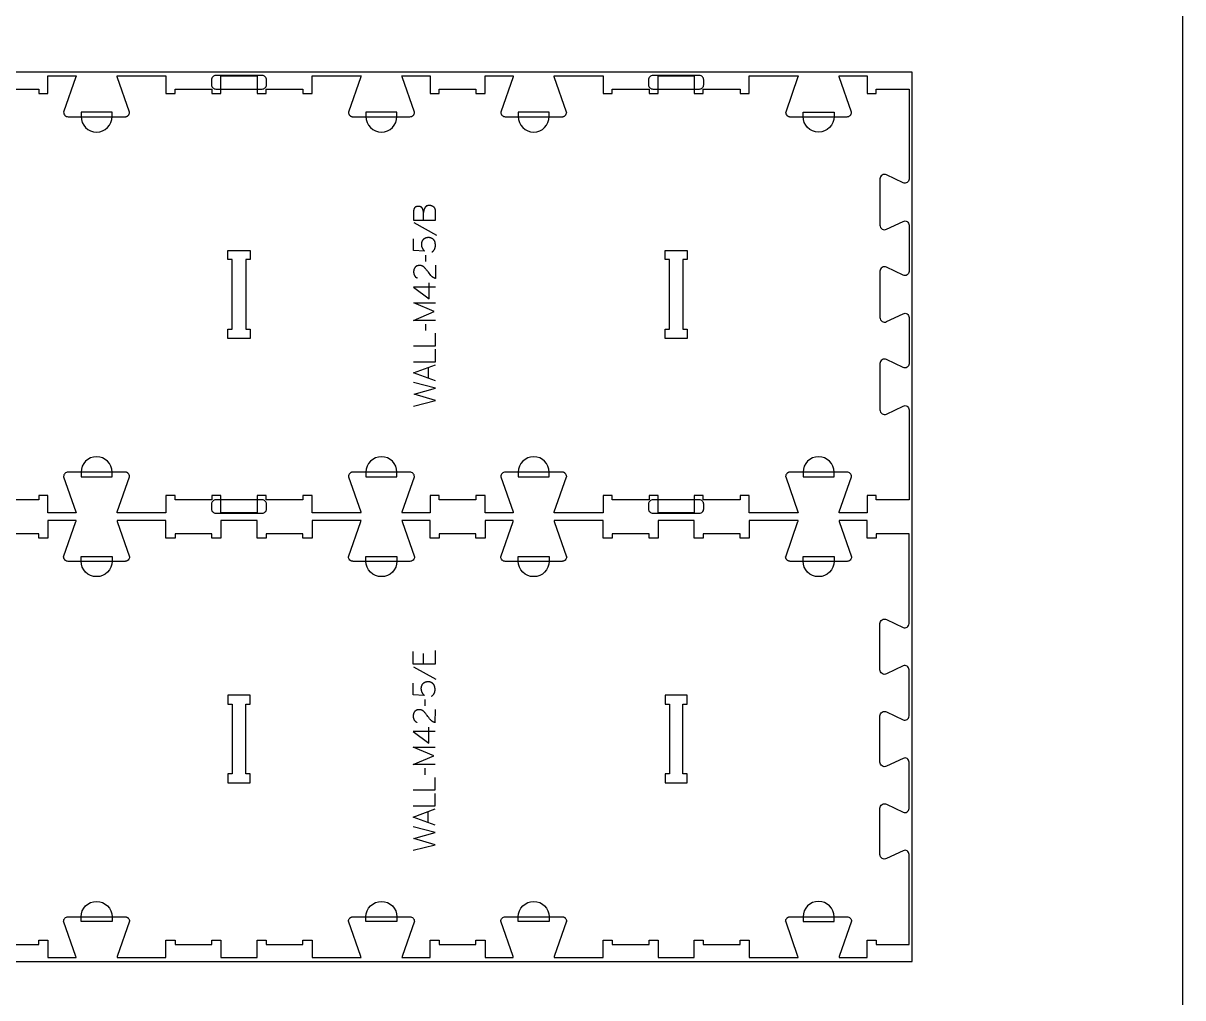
# Model space of a CAD drawing. Extents: x -7518 to -4335, y -27186 to -19593.
# Drawn here: x -5926 to -4335, y -22887 to -21550 of the extents above; entities that cross this region are included whole.
import ezdxf

# ---------------------------------------------------------------- set-up
doc = ezdxf.new("R2010")
doc.units = 0
for name, color, linetype in [('0_SHEET_SPRUCEPLY_2440X122', 1, 'CONTINUOUS'), ('1_ANYTOOL_1MMDEEP_LABELS_S', 2, 'CONTINUOUS'), ('3_ANYTOOL_CUTTHROUGH_INSID', 4, 'CONTINUOUS'), ('4_ANYTOOL_CUTTHROUGH_OUTSI', 5, 'CONTINUOUS'), ('5_ANYTOOL_HALF_MILL_9MM_IN', 3, 'CONTINUOUS'), ('DONOTCUT', 18, 'CONTINUOUS')]:
    doc.layers.add(name, color=color, linetype=linetype)

msp = doc.modelspace()

# ---------------------------------------------------------------- linework, layer by layer
at = {"layer": '0_SHEET_SPRUCEPLY_2440X122'}
msp.add_lwpolyline([(-7146.3, -21616.7), (-7146.3, -22836.7), (-4706.3, -22836.7), (-4706.3, -21616.7)], close=True, dxfattribs=at)
at = {"layer": '1_ANYTOOL_1MMDEEP_LABELS_S'}
for points in [[(-5390.4, -21819.7), (-5360.4, -21819.7), (-5360.4, -21810), (-5360.3, -21807.5), (-5360.3, -21807.3), (-5360.3, -21807.1), (-5360.3, -21806.8), (-5360.4, -21806.6), (-5360.4, -21806.4), (-5360.4, -21806.2), (-5360.4, -21806), (-5360.5, -21805.8), (-5360.5, -21805.6), (-5360.5, -21805.4), (-5360.6, -21805.2), (-5360.6, -21805), (-5360.7, -21804.8), (-5360.8, -21804.6), (-5360.8, -21804.4), (-5360.9, -21804.2), (-5361, -21804.1), (-5361.1, -21803.9), (-5361.2, -21803.7), (-5361.3, -21803.5), (-5361.4, -21803.4), (-5361.5, -21803.2), (-5361.6, -21803.1), (-5361.7, -21802.9), (-5361.9, -21802.7), (-5362, -21802.6), (-5362.2, -21802.4), (-5362.3, -21802.3), (-5362.4, -21802.2), (-5362.6, -21802), (-5362.8, -21801.9), (-5362.9, -21801.8), (-5363.1, -21801.6), (-5363.3, -21801.5), (-5363.4, -21801.4), (-5363.6, -21801.3), (-5363.8, -21801.2), (-5364, -21801.1), (-5364.1, -21800.9), (-5364.3, -21800.8), (-5364.5, -21800.8), (-5364.7, -21800.7), (-5364.9, -21800.6), (-5365.1, -21800.5), (-5365.2, -21800.4), (-5365.4, -21800.3), (-5365.6, -21800.3), (-5365.8, -21800.2), (-5366, -21800.1), (-5366.2, -21800.1), (-5366.4, -21800), (-5366.6, -21800), (-5366.8, -21799.9), (-5366.9, -21799.9), (-5367.1, -21799.8), (-5367.3, -21799.8), (-5367.5, -21799.8), (-5367.7, -21799.8), (-5367.9, -21799.7), (-5368.1, -21799.7), (-5368.3, -21799.7), (-5368.5, -21799.7), (-5368.7, -21799.7), (-5369, -21799.7), (-5369.2, -21799.7), (-5369.5, -21799.7), (-5369.7, -21799.7), (-5369.9, -21799.7), (-5370.2, -21799.7), (-5370.4, -21799.8), (-5370.6, -21799.8), (-5370.8, -21799.9), (-5371.1, -21799.9), (-5371.3, -21800), (-5371.5, -21800), (-5371.7, -21800.1), (-5371.9, -21800.2), (-5372.1, -21800.2), (-5372.3, -21800.3), (-5372.5, -21800.4), (-5372.5, -21800.5), (-5372.6, -21800.5), (-5372.7, -21800.5), (-5372.8, -21800.6), (-5372.9, -21800.7), (-5373, -21800.7), (-5373.1, -21800.8), (-5373.1, -21800.8), (-5373.2, -21800.9), (-5373.3, -21800.9), (-5373.4, -21801), (-5373.5, -21801.1), (-5373.5, -21801.1), (-5373.6, -21801.2), (-5373.7, -21801.3), (-5373.8, -21801.3), (-5373.8, -21801.4), (-5373.9, -21801.5), (-5374, -21801.5), (-5374.1, -21801.6), (-5374.1, -21801.7), (-5374.2, -21801.8), (-5374.3, -21801.9), (-5374.4, -21802.1), (-5374.6, -21802.2), (-5374.7, -21802.4), (-5374.8, -21802.6), (-5375, -21803), (-5375.2, -21803.3), (-5375.4, -21803.7), (-5375.6, -21804.1), (-5375.8, -21804.5), (-5375.9, -21804.9), (-5376.1, -21805.3), (-5376.2, -21805.7), (-5376.3, -21806.1), (-5376.4, -21806.5), (-5376.5, -21807), (-5376.6, -21807.4), (-5376.7, -21807.8), (-5376.8, -21808.3), (-5376.8, -21808.7), (-5376.9, -21809.2)], [(-5376.8, -21819.7), (-5376.9, -21809.2), (-5376.9, -21808.8), (-5377, -21808.4), (-5377, -21808), (-5377.1, -21807.6), (-5377.1, -21807.3), (-5377.2, -21806.9), (-5377.3, -21806.5), (-5377.4, -21806.2), (-5377.5, -21805.8), (-5377.6, -21805.5), (-5377.7, -21805.1), (-5377.8, -21804.8), (-5378, -21804.4), (-5378.1, -21804.1), (-5378.3, -21803.8), (-5378.4, -21803.5), (-5378.5, -21803.4), (-5378.5, -21803.3), (-5378.6, -21803.2), (-5378.6, -21803.2), (-5378.7, -21803.1), (-5378.7, -21803), (-5378.8, -21803), (-5378.8, -21802.9), (-5378.9, -21802.8), (-5378.9, -21802.7), (-5379, -21802.7), (-5379.1, -21802.6), (-5379.1, -21802.6), (-5379.2, -21802.5), (-5379.2, -21802.4), (-5379.3, -21802.4), (-5379.4, -21802.3), (-5379.4, -21802.3), (-5379.5, -21802.2), (-5379.6, -21802.1), (-5379.6, -21802.1), (-5379.7, -21802), (-5379.8, -21802), (-5379.9, -21801.9), (-5379.9, -21801.9), (-5380, -21801.8), (-5380.1, -21801.8), (-5380.2, -21801.8), (-5380.2, -21801.7), (-5380.3, -21801.7), (-5380.4, -21801.6), (-5380.5, -21801.6), (-5380.6, -21801.6), (-5380.7, -21801.5), (-5380.9, -21801.4), (-5381, -21801.4), (-5381.2, -21801.3), (-5381.4, -21801.3), (-5381.6, -21801.2), (-5381.8, -21801.2), (-5382, -21801.1), (-5382.3, -21801.1), (-5382.5, -21801.1), (-5382.7, -21801), (-5383, -21801), (-5383.2, -21801), (-5383.4, -21801), (-5383.7, -21801), (-5384, -21801), (-5384.4, -21801), (-5384.5, -21801), (-5384.7, -21801), (-5384.9, -21801), (-5385.1, -21801), (-5385.3, -21801), (-5385.5, -21801.1), (-5385.6, -21801.1), (-5385.8, -21801.1), (-5386, -21801.2), (-5386.2, -21801.2), (-5386.3, -21801.2), (-5386.5, -21801.3), (-5386.6, -21801.3), (-5386.8, -21801.4), (-5386.9, -21801.4), (-5387.1, -21801.5), (-5387.2, -21801.6), (-5387.4, -21801.6), (-5387.5, -21801.7), (-5387.6, -21801.8), (-5387.8, -21801.8), (-5387.9, -21801.9), (-5388, -21802), (-5388.1, -21802.1), (-5388.3, -21802.2), (-5388.4, -21802.2), (-5388.5, -21802.3), (-5388.6, -21802.4), (-5388.7, -21802.5), (-5388.8, -21802.6), (-5388.9, -21802.7), (-5389, -21802.9), (-5389.1, -21803), (-5389.2, -21803.1), (-5389.3, -21803.2), (-5389.4, -21803.3), (-5389.4, -21803.4), (-5389.5, -21803.6), (-5389.6, -21803.7), (-5389.7, -21803.8), (-5389.7, -21804), (-5389.8, -21804.1), (-5389.9, -21804.3), (-5389.9, -21804.4), (-5390, -21804.6), (-5390, -21804.7), (-5390.1, -21804.9), (-5390.1, -21805), (-5390.2, -21805.2), (-5390.2, -21805.4), (-5390.2, -21805.5), (-5390.3, -21805.7), (-5390.3, -21805.9), (-5390.3, -21806.1), (-5390.3, -21806.3), (-5390.4, -21806.5), (-5390.4, -21806.6), (-5390.4, -21806.8), (-5390.4, -21807.2), (-5390.4, -21807.6), (-5390.4, -21819.7)], [(-5390, -21823.2), (-5359.2, -21840.3)], [(-5365.2, -21863.5), (-5364.9, -21863.3), (-5364.6, -21863.1), (-5364.3, -21862.9), (-5364.1, -21862.7), (-5363.8, -21862.4), (-5363.6, -21862.2), (-5363.3, -21862), (-5363.1, -21861.7), (-5362.9, -21861.5), (-5362.7, -21861.2), (-5362.5, -21861), (-5362.3, -21860.7), (-5362.1, -21860.5), (-5361.9, -21860.2), (-5361.8, -21859.9), (-5361.6, -21859.6), (-5361.5, -21859.4), (-5361.3, -21859.1), (-5361.2, -21858.8), (-5361.1, -21858.5), (-5361, -21858.2), (-5360.9, -21857.9), (-5360.8, -21857.6), (-5360.7, -21857.3), (-5360.7, -21856.9), (-5360.6, -21856.6), (-5360.5, -21856.3), (-5360.5, -21856), (-5360.5, -21855.6), (-5360.4, -21855.3), (-5360.4, -21854.9), (-5360.4, -21854.6), (-5360.4, -21854.2), (-5360.4, -21853.8), (-5360.5, -21853.4), (-5360.5, -21853), (-5360.5, -21852.6), (-5360.6, -21852.2), (-5360.6, -21851.8), (-5360.7, -21851.4), (-5360.8, -21851.1), (-5360.8, -21850.7), (-5360.9, -21850.4), (-5361, -21850), (-5361.1, -21849.7), (-5361.2, -21849.4), (-5361.3, -21849), (-5361.5, -21848.7), (-5361.5, -21848.6), (-5361.6, -21848.4), (-5361.7, -21848.3), (-5361.8, -21848.1), (-5361.9, -21848), (-5361.9, -21847.8), (-5362, -21847.7), (-5362.1, -21847.5), (-5362.2, -21847.4), (-5362.3, -21847.3), (-5362.5, -21847.1), (-5362.6, -21847), (-5362.7, -21846.9), (-5362.8, -21846.7), (-5362.9, -21846.6), (-5363.1, -21846.5), (-5363.2, -21846.3), (-5363.3, -21846.2), (-5363.5, -21846.1), (-5363.6, -21846), (-5363.8, -21845.9), (-5363.9, -21845.7), (-5364.1, -21845.6), (-5364.3, -21845.5), (-5364.4, -21845.4), (-5364.6, -21845.3), (-5364.8, -21845.2), (-5365, -21845.1), (-5365.3, -21844.9), (-5365.7, -21844.7), (-5366, -21844.6), (-5366.2, -21844.5), (-5366.5, -21844.4), (-5366.7, -21844.3), (-5367, -21844.2), (-5367.2, -21844.1), (-5367.4, -21844), (-5367.7, -21844), (-5367.9, -21843.9), (-5368.2, -21843.9), (-5368.4, -21843.8), (-5368.6, -21843.8), (-5368.9, -21843.8), (-5369.1, -21843.8), (-5369.4, -21843.7), (-5369.6, -21843.7), (-5369.9, -21843.7), (-5370.1, -21843.7), (-5370.4, -21843.8), (-5370.6, -21843.8), (-5370.9, -21843.8), (-5371.2, -21843.8), (-5371.4, -21843.9), (-5371.7, -21843.9), (-5371.9, -21843.9), (-5372.1, -21844), (-5372.4, -21844), (-5372.6, -21844.1), (-5372.9, -21844.1), (-5373.1, -21844.2), (-5373.3, -21844.3), (-5373.5, -21844.3), (-5373.8, -21844.4), (-5374, -21844.5), (-5374.2, -21844.6), (-5374.4, -21844.7), (-5374.6, -21844.8), (-5374.8, -21844.9), (-5375, -21845), (-5375.3, -21845.1), (-5375.5, -21845.2), (-5375.7, -21845.3), (-5375.9, -21845.4), (-5376, -21845.6), (-5376.2, -21845.7), (-5376.4, -21845.8), (-5376.6, -21846), (-5376.8, -21846.1), (-5377, -21846.3), (-5377.1, -21846.4), (-5377.3, -21846.6), (-5377.5, -21846.8), (-5377.6, -21846.9), (-5377.8, -21847.1), (-5377.9, -21847.3), (-5378.1, -21847.5), (-5378.2, -21847.7), (-5378.3, -21847.8), (-5378.5, -21848), (-5378.6, -21848.2), (-5378.7, -21848.4), (-5378.8, -21848.6), (-5378.9, -21848.9), (-5379, -21849.1), (-5379.1, -21849.3), (-5379.2, -21849.5), (-5379.2, -21849.7), (-5379.3, -21850), (-5379.4, -21850.2), (-5379.4, -21850.4), (-5379.5, -21850.7), (-5379.5, -21850.9), (-5379.6, -21851.2), (-5379.6, -21851.5), (-5379.6, -21851.7), (-5379.7, -21852), (-5379.7, -21852.2), (-5379.7, -21852.5), (-5379.7, -21852.8), (-5379.7, -21853.1), (-5379.7, -21853.4), (-5379.7, -21853.8), (-5379.7, -21854.1), (-5379.6, -21854.5), (-5379.6, -21854.8), (-5379.6, -21855.1), (-5379.5, -21855.4), (-5379.4, -21855.7), (-5379.4, -21856.1), (-5379.3, -21856.4), (-5379.2, -21856.7), (-5379.1, -21857), (-5379, -21857.3), (-5378.8, -21857.5), (-5378.7, -21857.8), (-5378.6, -21858.1), (-5378.4, -21858.4), (-5378.3, -21858.6), (-5378.1, -21858.9), (-5377.9, -21859.2), (-5377.8, -21859.4), (-5377.6, -21859.7), (-5377.4, -21860), (-5377.2, -21860.2), (-5377, -21860.5), (-5376.8, -21860.8), (-5376.6, -21861), (-5376.4, -21861.3), (-5375.9, -21861.8), (-5375.4, -21862.3), (-5390.4, -21861.6), (-5390.4, -21845.4)], [(-5374.3, -21867.8), (-5374.2, -21876.6)], [(-5360.5, -21881.5), (-5360.5, -21899.8), (-5361, -21899.7), (-5361.2, -21899.6), (-5361.4, -21899.5), (-5361.6, -21899.4), (-5361.8, -21899.4), (-5362.1, -21899.3), (-5362.3, -21899.2), (-5362.5, -21899.1), (-5362.7, -21899), (-5362.9, -21898.9), (-5363.1, -21898.7), (-5363.3, -21898.6), (-5363.5, -21898.5), (-5363.7, -21898.4), (-5363.9, -21898.3), (-5364.1, -21898.1), (-5364.3, -21898), (-5364.5, -21897.9), (-5364.6, -21897.7), (-5364.8, -21897.6), (-5365, -21897.4), (-5365.2, -21897.3), (-5365.4, -21897.1), (-5365.5, -21897), (-5365.7, -21896.8), (-5365.9, -21896.7), (-5366, -21896.5), (-5366.2, -21896.3), (-5366.3, -21896.1), (-5366.7, -21895.8), (-5367.9, -21894.3), (-5369.1, -21892.8), (-5370.2, -21891.3), (-5371.4, -21889.8), (-5371.9, -21889), (-5372.5, -21888.3), (-5373.1, -21887.6), (-5373.6, -21886.9), (-5374.2, -21886.2), (-5374.8, -21885.6), (-5375.4, -21885), (-5376.1, -21884.4), (-5376.2, -21884.2), (-5376.4, -21884.1), (-5376.5, -21883.9), (-5376.7, -21883.8), (-5376.9, -21883.7), (-5377, -21883.6), (-5377.2, -21883.4), (-5377.4, -21883.3), (-5377.6, -21883.2), (-5377.7, -21883.1), (-5377.9, -21883), (-5378.1, -21882.9), (-5378.3, -21882.8), (-5378.5, -21882.8), (-5378.7, -21882.7), (-5378.8, -21882.6), (-5379, -21882.5), (-5379.2, -21882.5), (-5379.4, -21882.4), (-5379.6, -21882.3), (-5379.8, -21882.3), (-5380, -21882.2), (-5380.2, -21882.2), (-5380.4, -21882.2), (-5380.7, -21882.1), (-5380.9, -21882.1), (-5381.1, -21882.1), (-5381.3, -21882), (-5381.5, -21882), (-5381.7, -21882), (-5382, -21882), (-5382.2, -21882), (-5382.4, -21882), (-5382.7, -21882), (-5382.9, -21882), (-5383.2, -21882), (-5383.4, -21882.1), (-5383.6, -21882.1), (-5383.9, -21882.1), (-5384.1, -21882.2), (-5384.3, -21882.2), (-5384.5, -21882.3), (-5384.7, -21882.3), (-5384.9, -21882.4), (-5385.2, -21882.4), (-5385.4, -21882.5), (-5385.5, -21882.6), (-5385.7, -21882.6), (-5385.9, -21882.7), (-5386.1, -21882.8), (-5386.3, -21882.9), (-5386.5, -21883), (-5386.7, -21883.1), (-5386.8, -21883.2), (-5387, -21883.3), (-5387.2, -21883.4), (-5387.3, -21883.6), (-5387.5, -21883.7), (-5387.6, -21883.8), (-5387.8, -21883.9), (-5387.9, -21884.1), (-5388.1, -21884.2), (-5388.2, -21884.4), (-5388.3, -21884.5), (-5388.5, -21884.7), (-5388.6, -21884.9), (-5388.7, -21885), (-5388.8, -21885.2), (-5388.9, -21885.4), (-5389, -21885.5), (-5389.1, -21885.7), (-5389.2, -21885.9), (-5389.3, -21886.1), (-5389.4, -21886.2), (-5389.5, -21886.4), (-5389.6, -21886.6), (-5389.7, -21886.8), (-5389.8, -21887), (-5389.8, -21887.2), (-5389.9, -21887.4), (-5390, -21887.6), (-5390, -21887.8), (-5390.1, -21888), (-5390.1, -21888.2), (-5390.2, -21888.4), (-5390.2, -21888.6), (-5390.3, -21888.9), (-5390.3, -21889.1), (-5390.3, -21889.3), (-5390.4, -21889.5), (-5390.4, -21889.7), (-5390.4, -21890), (-5390.4, -21890.2), (-5390.4, -21890.4), (-5390.4, -21890.9), (-5390.4, -21891.3), (-5390.4, -21891.6), (-5390.4, -21892), (-5390.3, -21892.3), (-5390.3, -21892.7), (-5390.2, -21893), (-5390.2, -21893.3), (-5390.1, -21893.7), (-5390, -21894), (-5390, -21894.1), (-5389.9, -21894.3), (-5389.9, -21894.4), (-5389.8, -21894.6), (-5389.8, -21894.7), (-5389.7, -21894.9), (-5389.6, -21895), (-5389.6, -21895.2), (-5389.5, -21895.3), (-5389.4, -21895.5), (-5389.4, -21895.6), (-5389.3, -21895.7), (-5389.2, -21895.9), (-5389.1, -21896), (-5389.1, -21896.1), (-5389, -21896.3), (-5388.9, -21896.4), (-5388.8, -21896.5), (-5388.7, -21896.6), (-5388.6, -21896.8), (-5388.5, -21896.9), (-5388.4, -21897), (-5388.3, -21897.1), (-5388.2, -21897.2), (-5388.1, -21897.4), (-5388, -21897.5), (-5387.9, -21897.6), (-5387.8, -21897.7), (-5387.7, -21897.8), (-5387.6, -21897.9), (-5387.4, -21898), (-5387.3, -21898.1), (-5387.1, -21898.3), (-5386.8, -21898.5), (-5386.5, -21898.7), (-5386.2, -21898.9), (-5385.9, -21899.1), (-5385.6, -21899.2), (-5385.3, -21899.4)], [(-5360.4, -21911.7), (-5390.5, -21911.7), (-5369.1, -21927.7)], [(-5369.1, -21927.7), (-5369.1, -21906)], [(-5360.4, -21957.3), (-5390.4, -21957.3), (-5362.1, -21945.3), (-5390.3, -21933.3), (-5360.4, -21933.3)], [(-5374.3, -21962.4), (-5374.2, -21971.2)], [(-5390.4, -21992.2), (-5360.4, -21992.2), (-5360.4, -21975.1)], [(-5390.4, -22014), (-5360.4, -22014), (-5360.4, -21996.9)], [(-5360.4, -22040.2), (-5390.4, -22029.3), (-5360.4, -22018.3)], [(-5370, -22036.8), (-5370, -22021.8)], [(-5390.4, -22074.9), (-5360.4, -22067.2), (-5389.5, -22058.8), (-5360.4, -22050.3), (-5390.4, -22042.8)], [(-5361, -22410.2), (-5361, -22429.2), (-5391, -22429.2), (-5391, -22411.4)], [(-5377.1, -22414.5), (-5377.1, -22429.2)], [(-5390.5, -22432.6), (-5359.7, -22449.8)], [(-5365.7, -22473), (-5365.4, -22472.8), (-5365.2, -22472.6), (-5364.9, -22472.3), (-5364.6, -22472.1), (-5364.4, -22471.9), (-5364.1, -22471.7), (-5363.9, -22471.4), (-5363.7, -22471.2), (-5363.4, -22470.9), (-5363.2, -22470.7), (-5363, -22470.4), (-5362.8, -22470.2), (-5362.7, -22469.9), (-5362.5, -22469.6), (-5362.3, -22469.4), (-5362.2, -22469.1), (-5362, -22468.8), (-5361.9, -22468.5), (-5361.8, -22468.2), (-5361.7, -22467.9), (-5361.5, -22467.6), (-5361.4, -22467.3), (-5361.4, -22467), (-5361.3, -22466.7), (-5361.2, -22466.4), (-5361.1, -22466.1), (-5361.1, -22465.7), (-5361.1, -22465.4), (-5361, -22465.1), (-5361, -22464.7), (-5361, -22464.4), (-5361, -22464), (-5361, -22463.6), (-5361, -22463.2), (-5361, -22462.8), (-5361, -22462.4), (-5361.1, -22462), (-5361.1, -22461.6), (-5361.2, -22461.3), (-5361.2, -22460.9), (-5361.3, -22460.5), (-5361.4, -22460.2), (-5361.5, -22459.8), (-5361.6, -22459.5), (-5361.7, -22459.1), (-5361.8, -22458.8), (-5361.9, -22458.5), (-5362, -22458.2), (-5362.1, -22458), (-5362.2, -22457.9), (-5362.2, -22457.7), (-5362.3, -22457.6), (-5362.4, -22457.4), (-5362.5, -22457.3), (-5362.6, -22457.1), (-5362.7, -22457), (-5362.8, -22456.8), (-5362.9, -22456.7), (-5363, -22456.6), (-5363.1, -22456.4), (-5363.2, -22456.3), (-5363.4, -22456.2), (-5363.5, -22456), (-5363.6, -22455.9), (-5363.8, -22455.8), (-5363.9, -22455.7), (-5364, -22455.5), (-5364.2, -22455.4), (-5364.3, -22455.3), (-5364.5, -22455.2), (-5364.7, -22455.1), (-5364.8, -22455), (-5365, -22454.8), (-5365.2, -22454.7), (-5365.3, -22454.6), (-5365.5, -22454.5), (-5365.9, -22454.3), (-5366.3, -22454.1), (-5366.5, -22454), (-5366.8, -22453.9), (-5367, -22453.8), (-5367.3, -22453.7), (-5367.5, -22453.6), (-5367.8, -22453.5), (-5368, -22453.5), (-5368.2, -22453.4), (-5368.5, -22453.4), (-5368.7, -22453.3), (-5369, -22453.3), (-5369.2, -22453.2), (-5369.4, -22453.2), (-5369.7, -22453.2), (-5369.9, -22453.2), (-5370.2, -22453.2), (-5370.4, -22453.2), (-5370.7, -22453.2), (-5370.9, -22453.2), (-5371.2, -22453.2), (-5371.5, -22453.2), (-5371.7, -22453.3), (-5372, -22453.3), (-5372.2, -22453.3), (-5372.5, -22453.4), (-5372.7, -22453.4), (-5372.9, -22453.5), (-5373.2, -22453.5), (-5373.4, -22453.6), (-5373.6, -22453.6), (-5373.9, -22453.7), (-5374.1, -22453.8), (-5374.3, -22453.9), (-5374.5, -22453.9), (-5374.8, -22454), (-5375, -22454.1), (-5375.2, -22454.2), (-5375.4, -22454.3), (-5375.6, -22454.4), (-5375.8, -22454.5), (-5376, -22454.6), (-5376.2, -22454.8), (-5376.4, -22454.9), (-5376.6, -22455), (-5376.8, -22455.2), (-5377, -22455.3), (-5377.2, -22455.4), (-5377.4, -22455.6), (-5377.5, -22455.7), (-5377.7, -22455.9), (-5377.9, -22456), (-5378, -22456.2), (-5378.2, -22456.4), (-5378.3, -22456.6), (-5378.5, -22456.7), (-5378.6, -22456.9), (-5378.8, -22457.1), (-5378.9, -22457.3), (-5379, -22457.5), (-5379.1, -22457.7), (-5379.2, -22457.9), (-5379.3, -22458.1), (-5379.4, -22458.3), (-5379.5, -22458.5), (-5379.6, -22458.7), (-5379.7, -22459), (-5379.8, -22459.2), (-5379.9, -22459.4), (-5379.9, -22459.7), (-5380, -22459.9), (-5380, -22460.1), (-5380.1, -22460.4), (-5380.1, -22460.6), (-5380.2, -22460.9), (-5380.2, -22461.2), (-5380.2, -22461.4), (-5380.2, -22461.7), (-5380.3, -22462), (-5380.3, -22462.2), (-5380.3, -22462.5), (-5380.3, -22462.9), (-5380.2, -22463.2), (-5380.2, -22463.6), (-5380.2, -22463.9), (-5380.2, -22464.2), (-5380.1, -22464.6), (-5380, -22464.9), (-5380, -22465.2), (-5379.9, -22465.5), (-5379.8, -22465.8), (-5379.7, -22466.1), (-5379.6, -22466.4), (-5379.5, -22466.7), (-5379.4, -22467), (-5379.3, -22467.3), (-5379.1, -22467.5), (-5379, -22467.8), (-5378.8, -22468.1), (-5378.7, -22468.4), (-5378.5, -22468.6), (-5378.3, -22468.9), (-5378.2, -22469.2), (-5378, -22469.4), (-5377.8, -22469.7), (-5377.6, -22470), (-5377.4, -22470.2), (-5377.1, -22470.5), (-5376.9, -22470.7), (-5376.4, -22471.3), (-5375.9, -22471.8), (-5391, -22471.1), (-5391, -22454.9)], [(-5374.9, -22477.3), (-5374.8, -22486.1)], [(-5361, -22491), (-5361.1, -22509.3), (-5361.5, -22509.1), (-5361.7, -22509.1), (-5362, -22509), (-5362.2, -22508.9), (-5362.4, -22508.8), (-5362.6, -22508.7), (-5362.8, -22508.6), (-5363, -22508.5), (-5363.3, -22508.4), (-5363.5, -22508.3), (-5363.7, -22508.2), (-5363.9, -22508.1), (-5364.1, -22508), (-5364.3, -22507.8), (-5364.4, -22507.7), (-5364.6, -22507.6), (-5364.8, -22507.5), (-5365, -22507.3), (-5365.2, -22507.2), (-5365.4, -22507), (-5365.6, -22506.9), (-5365.7, -22506.7), (-5365.9, -22506.6), (-5366.1, -22506.4), (-5366.3, -22506.3), (-5366.4, -22506.1), (-5366.6, -22505.9), (-5366.7, -22505.8), (-5366.9, -22505.6), (-5367.2, -22505.2), (-5368.4, -22503.8), (-5369.6, -22502.3), (-5370.8, -22500.8), (-5371.9, -22499.2), (-5372.5, -22498.5), (-5373, -22497.7), (-5373.6, -22497), (-5374.2, -22496.3), (-5374.8, -22495.7), (-5375.4, -22495), (-5376, -22494.4), (-5376.6, -22493.8), (-5376.8, -22493.7), (-5376.9, -22493.5), (-5377.1, -22493.4), (-5377.3, -22493.3), (-5377.4, -22493.1), (-5377.6, -22493), (-5377.8, -22492.9), (-5377.9, -22492.8), (-5378.1, -22492.7), (-5378.3, -22492.6), (-5378.5, -22492.5), (-5378.7, -22492.4), (-5378.8, -22492.3), (-5379, -22492.2), (-5379.2, -22492.1), (-5379.4, -22492), (-5379.6, -22492), (-5379.8, -22491.9), (-5380, -22491.8), (-5380.2, -22491.8), (-5380.4, -22491.7), (-5380.6, -22491.7), (-5380.8, -22491.6), (-5381, -22491.6), (-5381.2, -22491.6), (-5381.4, -22491.5), (-5381.6, -22491.5), (-5381.9, -22491.5), (-5382.1, -22491.5), (-5382.3, -22491.5), (-5382.5, -22491.5), (-5382.8, -22491.5), (-5383, -22491.5), (-5383.2, -22491.5), (-5383.5, -22491.5), (-5383.7, -22491.5), (-5384, -22491.5), (-5384.2, -22491.5), (-5384.4, -22491.6), (-5384.6, -22491.6), (-5384.9, -22491.7), (-5385.1, -22491.7), (-5385.3, -22491.8), (-5385.5, -22491.8), (-5385.7, -22491.9), (-5385.9, -22491.9), (-5386.1, -22492), (-5386.3, -22492.1), (-5386.5, -22492.2), (-5386.7, -22492.3), (-5386.9, -22492.3), (-5387, -22492.4), (-5387.2, -22492.5), (-5387.4, -22492.6), (-5387.5, -22492.8), (-5387.7, -22492.9), (-5387.9, -22493), (-5388, -22493.1), (-5388.2, -22493.3), (-5388.3, -22493.4), (-5388.5, -22493.5), (-5388.6, -22493.7), (-5388.7, -22493.8), (-5388.9, -22494), (-5389, -22494.1), (-5389.1, -22494.3), (-5389.3, -22494.5), (-5389.4, -22494.6), (-5389.5, -22494.8), (-5389.6, -22495), (-5389.7, -22495.1), (-5389.8, -22495.3), (-5389.9, -22495.5), (-5390, -22495.7), (-5390.1, -22495.9), (-5390.2, -22496.1), (-5390.2, -22496.3), (-5390.3, -22496.4), (-5390.4, -22496.6), (-5390.5, -22496.8), (-5390.5, -22497), (-5390.6, -22497.2), (-5390.6, -22497.5), (-5390.7, -22497.7), (-5390.7, -22497.9), (-5390.8, -22498.1), (-5390.8, -22498.3), (-5390.9, -22498.5), (-5390.9, -22498.7), (-5390.9, -22499), (-5390.9, -22499.2), (-5390.9, -22499.4), (-5391, -22499.7), (-5391, -22499.9), (-5391, -22500.4), (-5391, -22500.7), (-5391, -22501.1), (-5390.9, -22501.4), (-5390.9, -22501.8), (-5390.9, -22502.1), (-5390.8, -22502.5), (-5390.7, -22502.8), (-5390.7, -22503.1), (-5390.6, -22503.4), (-5390.5, -22503.6), (-5390.5, -22503.7), (-5390.4, -22503.9), (-5390.4, -22504), (-5390.3, -22504.2), (-5390.3, -22504.3), (-5390.2, -22504.5), (-5390.1, -22504.6), (-5390.1, -22504.8), (-5390, -22504.9), (-5389.9, -22505), (-5389.9, -22505.2), (-5389.8, -22505.3), (-5389.7, -22505.4), (-5389.6, -22505.6), (-5389.5, -22505.7), (-5389.5, -22505.8), (-5389.4, -22506), (-5389.3, -22506.1), (-5389.2, -22506.2), (-5389.1, -22506.3), (-5389, -22506.5), (-5388.9, -22506.6), (-5388.8, -22506.7), (-5388.7, -22506.8), (-5388.6, -22506.9), (-5388.5, -22507), (-5388.3, -22507.1), (-5388.2, -22507.2), (-5388.1, -22507.4), (-5388, -22507.5), (-5387.9, -22507.6), (-5387.6, -22507.8), (-5387.4, -22508), (-5387.1, -22508.2), (-5386.8, -22508.3), (-5386.5, -22508.5), (-5386.2, -22508.7), (-5385.9, -22508.9)], [(-5361, -22521.2), (-5391, -22521.2), (-5369.6, -22537.2)], [(-5369.6, -22537.2), (-5369.6, -22515.4)], [(-5361, -22566.8), (-5391, -22566.8), (-5362.6, -22554.8), (-5390.9, -22542.8), (-5361, -22542.8)], [(-5391, -22601.6), (-5361, -22601.6), (-5361, -22584.5)], [(-5374.9, -22571.9), (-5374.8, -22580.7)], [(-5391, -22623.5), (-5361, -22623.5), (-5361, -22606.4)], [(-5361, -22649.7), (-5391, -22638.8), (-5361, -22627.7)], [(-5370.5, -22646.2), (-5370.5, -22631.3)], [(-5391, -22684.4), (-5361, -22676.7), (-5390.1, -22668.2), (-5361, -22659.8), (-5391, -22652.3)]]:
    msp.add_lwpolyline(points, dxfattribs=at)
at = {"layer": '3_ANYTOOL_CUTTHROUGH_INSID', "color": 4}
for points in [[(-5645.1, -21861.5), (-5614.8, -21861.5), (-5614.8, -21874), (-5620.8, -21874), (-5620.8, -21969.5), (-5614.8, -21969.5), (-5614.8, -21982), (-5645.3, -21982), (-5645.3, -21969.5), (-5639.3, -21969.5), (-5639.3, -21874), (-5645.3, -21874), (-5645.3, -21861.5)], [(-5045.1, -21861.5), (-5014.8, -21861.5), (-5014.8, -21874), (-5020.8, -21874), (-5020.8, -21969.5), (-5014.8, -21969.5), (-5014.8, -21982), (-5045.3, -21982), (-5045.3, -21969.5), (-5039.3, -21969.5), (-5039.3, -21874), (-5045.3, -21874), (-5045.3, -21861.5)], [(-5645.1, -22592), (-5614.8, -22592), (-5614.8, -22579.5), (-5620.8, -22579.5), (-5620.8, -22484), (-5614.8, -22484), (-5614.8, -22471.5), (-5645.3, -22471.5), (-5645.3, -22484), (-5639.3, -22484), (-5639.3, -22579.5), (-5645.3, -22579.5), (-5645.3, -22592)], [(-5045.1, -22592), (-5014.8, -22592), (-5014.8, -22579.5), (-5020.8, -22579.5), (-5020.8, -22484), (-5014.8, -22484), (-5014.8, -22471.5), (-5045.3, -22471.5), (-5045.3, -22484), (-5039.3, -22484), (-5039.3, -22579.5), (-5045.3, -22579.5), (-5045.3, -22592)]]:
    msp.add_lwpolyline(points, close=True, dxfattribs=at)
at = {"layer": '4_ANYTOOL_CUTTHROUGH_OUTSI', "color": 5}
for points in [[(-5955.3, -21640), (-5904.8, -21640), (-5904.8, -21646), (-5892.3, -21646), (-5892.3, -21622), (-5853.7, -21622), (-5853.7, -21622, -0.061485), (-5853.9, -21623.4), (-5870.8, -21671.6), (-5870.8, -21671.7), (-5870.8, -21671.7), (-5870.8, -21671.7, 0.414214), (-5864.6, -21678), (-5786.6, -21678), (-5786.4, -21678), (-5786.3, -21678), (-5786.1, -21677.9), (-5786, -21677.9), (-5785.8, -21677.9), (-5785.7, -21677.9), (-5785.5, -21677.9), (-5785.4, -21677.8), (-5785.2, -21677.8), (-5785.1, -21677.8), (-5784.9, -21677.7), (-5784.8, -21677.7), (-5784.6, -21677.7), (-5784.5, -21677.6), (-5784.3, -21677.5), (-5784.2, -21677.5), (-5784.1, -21677.4), (-5783.9, -21677.4), (-5783.8, -21677.3), (-5783.6, -21677.2), (-5783.5, -21677.1), (-5783.4, -21677.1), (-5783.2, -21677), (-5783.1, -21676.9), (-5783, -21676.8), (-5782.9, -21676.7), (-5782.7, -21676.6), (-5782.6, -21676.5), (-5782.5, -21676.4), (-5782.4, -21676.3), (-5782.3, -21676.2), (-5782.2, -21676.1, 0.198912), (-5780.3, -21671.7), (-5780.3, -21671.7), (-5780.4, -21671.6), (-5797.3, -21623.4), (-5797.3, -21623.4, -0.061485), (-5797.5, -21622), (-5730.3, -21622), (-5730.3, -21646), (-5717.8, -21646), (-5717.8, -21640), (-5667.3, -21640), (-5667.3, -21646), (-5654.8, -21646), (-5654.8, -21622), (-5605.3, -21622), (-5605.3, -21646), (-5592.8, -21646), (-5592.8, -21640), (-5542.3, -21640), (-5542.3, -21646), (-5529.8, -21646), (-5529.8, -21622), (-5462.6, -21622), (-5462.6, -21622, -0.061485), (-5462.8, -21623.4), (-5479.7, -21671.6), (-5479.8, -21671.7), (-5479.8, -21671.7), (-5479.8, -21671.7, 0.198912), (-5477.9, -21676.1), (-5477.8, -21676.2), (-5477.7, -21676.3), (-5477.6, -21676.4), (-5477.5, -21676.5), (-5477.4, -21676.6), (-5477.2, -21676.7), (-5477.1, -21676.8), (-5477, -21676.9), (-5476.9, -21677), (-5476.7, -21677.1), (-5476.6, -21677.1), (-5476.5, -21677.2), (-5476.3, -21677.3), (-5476.2, -21677.4), (-5476, -21677.4), (-5475.9, -21677.5), (-5475.8, -21677.5), (-5475.6, -21677.6), (-5475.5, -21677.7), (-5475.3, -21677.7), (-5475.2, -21677.7), (-5475, -21677.8), (-5474.9, -21677.8), (-5474.7, -21677.8), (-5474.6, -21677.9), (-5474.4, -21677.9), (-5474.3, -21677.9), (-5474.1, -21677.9), (-5474, -21677.9), (-5473.8, -21678), (-5473.7, -21678), (-5473.5, -21678), (-5395.5, -21678, 0.414214), (-5389.3, -21671.7), (-5389.3, -21671.7), (-5389.3, -21671.6), (-5406.2, -21623.4), (-5406.2, -21623.4, -0.061485), (-5406.4, -21622), (-5367.8, -21622), (-5367.8, -21646), (-5355.3, -21646), (-5355.3, -21640), (-5304.8, -21640), (-5304.8, -21646), (-5292.3, -21646), (-5292.3, -21622), (-5253.7, -21622), (-5253.7, -21622, -0.061485), (-5253.9, -21623.4), (-5270.8, -21671.6), (-5270.8, -21671.7), (-5270.8, -21671.7), (-5270.8, -21671.7, 0.414214), (-5264.6, -21678), (-5186.6, -21678), (-5186.4, -21678), (-5186.3, -21678), (-5186.1, -21677.9), (-5186, -21677.9), (-5185.8, -21677.9), (-5185.7, -21677.9), (-5185.5, -21677.9), (-5185.4, -21677.8), (-5185.2, -21677.8), (-5185.1, -21677.8), (-5184.9, -21677.7), (-5184.8, -21677.7), (-5184.6, -21677.7), (-5184.5, -21677.6), (-5184.3, -21677.5), (-5184.2, -21677.5), (-5184.1, -21677.4), (-5183.9, -21677.4), (-5183.8, -21677.3), (-5183.6, -21677.2), (-5183.5, -21677.1), (-5183.4, -21677.1), (-5183.2, -21677), (-5183.1, -21676.9), (-5183, -21676.8), (-5182.9, -21676.7), (-5182.7, -21676.6), (-5182.6, -21676.5), (-5182.5, -21676.4), (-5182.4, -21676.3), (-5182.3, -21676.2), (-5182.2, -21676.1, 0.198912), (-5180.3, -21671.7), (-5180.3, -21671.7), (-5180.4, -21671.6), (-5197.3, -21623.4), (-5197.3, -21623.4, -0.061485), (-5197.5, -21622), (-5130.3, -21622), (-5130.3, -21646), (-5117.8, -21646), (-5117.8, -21640), (-5067.3, -21640), (-5067.3, -21646), (-5054.8, -21646), (-5054.8, -21622), (-5005.3, -21622), (-5005.3, -21646), (-4992.8, -21646), (-4992.8, -21640), (-4942.3, -21640), (-4942.3, -21646), (-4929.8, -21646), (-4929.8, -21622), (-4880.1, -21622), (-4862.6, -21622), (-4862.6, -21622, -0.061486), (-4862.8, -21623.4), (-4879.7, -21671.6), (-4879.8, -21671.7), (-4879.8, -21671.7), (-4879.8, -21671.7, 0.198912), (-4877.9, -21676.1), (-4877.8, -21676.2), (-4877.7, -21676.3), (-4877.6, -21676.4), (-4877.5, -21676.5), (-4877.4, -21676.6), (-4877.2, -21676.7), (-4877.1, -21676.8), (-4877, -21676.9), (-4876.9, -21677), (-4876.7, -21677.1), (-4876.6, -21677.1), (-4876.5, -21677.2), (-4876.3, -21677.3), (-4876.2, -21677.4), (-4876, -21677.4), (-4875.9, -21677.5), (-4875.8, -21677.5), (-4875.6, -21677.6), (-4875.5, -21677.7), (-4875.3, -21677.7), (-4875.2, -21677.7), (-4875, -21677.8), (-4874.9, -21677.8), (-4874.7, -21677.8), (-4874.6, -21677.9), (-4874.4, -21677.9), (-4874.3, -21677.9), (-4874.1, -21677.9), (-4874, -21677.9), (-4873.8, -21678), (-4873.7, -21678), (-4873.5, -21678), (-4795.5, -21678, 0.414214), (-4789.3, -21671.7), (-4789.3, -21671.7), (-4789.3, -21671.6), (-4806.2, -21623.4), (-4806.2, -21623.4, -0.061485), (-4806.4, -21622), (-4767.8, -21622), (-4767.8, -21646), (-4755.3, -21646), (-4755.3, -21640), (-4710.3, -21640), (-4710.3, -21763.4), (-4710.3, -21763.4, -0.257375), (-4713, -21768.2, -0.257375), (-4718.5, -21768.6), (-4741.4, -21757.7, 0.551268), (-4750.3, -21763.3), (-4750.3, -21826.7, 0.257375), (-4747.4, -21832, 0.257375), (-4741.4, -21832.4), (-4718.5, -21821.5, -0.257375), (-4713, -21821.8, -0.257375), (-4710.3, -21826.7), (-4710.3, -21890.1, -0.551268), (-4718.5, -21895.3), (-4741.4, -21884.4, 0.551268), (-4750.3, -21890), (-4750.3, -21953.4, 0.257375), (-4747.4, -21958.7, 0.257375), (-4741.4, -21959.1), (-4718.5, -21948.2, -0.551268), (-4710.3, -21953.4), (-4710.3, -22016.8, -0.551268), (-4718.5, -22022), (-4741.4, -22011.1, 0.257375), (-4747.4, -22011.4, 0.257375), (-4750.3, -22016.7), (-4750.3, -22080.1, 0.551268), (-4741.4, -22085.8), (-4718.5, -22074.9, -0.551268), (-4710.3, -22080.1), (-4710.3, -22203.5), (-4755.3, -22203.5), (-4755.3, -22197.5), (-4767.8, -22197.5), (-4767.8, -22221.5), (-4806.4, -22221.5), (-4806.4, -22221.5, -0.061485), (-4806.2, -22220.1), (-4789.3, -22171.8), (-4789.3, -22171.8), (-4789.3, -22171.7), (-4789.3, -22171.7, 0.414214), (-4795.5, -22165.5), (-4873.5, -22165.5), (-4873.7, -22165.5), (-4873.8, -22165.5), (-4874, -22165.5), (-4874.1, -22165.5), (-4874.3, -22165.5), (-4874.4, -22165.5), (-4874.6, -22165.6), (-4874.7, -22165.6), (-4874.9, -22165.6), (-4875, -22165.6), (-4875.2, -22165.7), (-4875.3, -22165.7), (-4875.5, -22165.8), (-4875.6, -22165.8), (-4875.8, -22165.9), (-4875.9, -22165.9), (-4876, -22166), (-4876.2, -22166.1), (-4876.3, -22166.1), (-4876.5, -22166.2), (-4876.6, -22166.3), (-4876.7, -22166.4), (-4876.9, -22166.4), (-4877, -22166.5), (-4877.1, -22166.6), (-4877.2, -22166.7), (-4877.4, -22166.8), (-4877.5, -22166.9), (-4877.6, -22167), (-4877.7, -22167.1), (-4877.8, -22167.2), (-4877.9, -22167.3, 0.198912), (-4879.8, -22171.7), (-4879.8, -22171.8), (-4879.7, -22171.8), (-4862.8, -22220.1), (-4862.8, -22220.1, -0.061485), (-4862.6, -22221.5), (-4880.1, -22221.5), (-4929.8, -22221.5), (-4929.8, -22197.5), (-4942.3, -22197.5), (-4942.3, -22203.5), (-4992.8, -22203.5), (-4992.8, -22197.5), (-5005.3, -22197.5), (-5005.3, -22221.5), (-5054.8, -22221.5), (-5054.8, -22197.5), (-5067.3, -22197.5), (-5067.3, -22203.5), (-5117.8, -22203.5), (-5117.8, -22197.5), (-5130.3, -22197.5), (-5130.3, -22221.5), (-5180.1, -22221.5), (-5197.5, -22221.5), (-5197.5, -22221.5, -0.061485), (-5197.3, -22220.1), (-5180.4, -22171.8), (-5180.3, -22171.8), (-5180.3, -22171.7), (-5180.3, -22171.7, 0.198912), (-5182.2, -22167.3), (-5182.3, -22167.2), (-5182.4, -22167.1), (-5182.5, -22167), (-5182.6, -22166.9), (-5182.7, -22166.8), (-5182.9, -22166.7), (-5183, -22166.6), (-5183.1, -22166.5), (-5183.2, -22166.4), (-5183.4, -22166.4), (-5183.5, -22166.3), (-5183.6, -22166.2), (-5183.8, -22166.1), (-5183.9, -22166.1), (-5184.1, -22166), (-5184.2, -22165.9), (-5184.3, -22165.9), (-5184.5, -22165.8), (-5184.6, -22165.8), (-5184.8, -22165.7), (-5184.9, -22165.7), (-5185.1, -22165.6), (-5185.2, -22165.6), (-5185.4, -22165.6), (-5185.5, -22165.6), (-5185.7, -22165.5), (-5185.8, -22165.5), (-5186, -22165.5), (-5186.1, -22165.5), (-5186.3, -22165.5), (-5186.4, -22165.5), (-5186.6, -22165.5), (-5264.6, -22165.5, 0.414214), (-5270.8, -22171.7), (-5270.8, -22171.8), (-5270.8, -22171.8), (-5253.9, -22220.1), (-5253.9, -22220.1, -0.061485), (-5253.7, -22221.5), (-5292.3, -22221.5), (-5292.3, -22197.5), (-5304.8, -22197.5), (-5304.8, -22203.5), (-5355.3, -22203.5), (-5355.3, -22197.5), (-5367.8, -22197.5), (-5367.8, -22221.5), (-5406.4, -22221.5), (-5406.4, -22221.5, -0.061485), (-5406.2, -22220.1), (-5389.3, -22171.8), (-5389.3, -22171.8), (-5389.3, -22171.7), (-5389.3, -22171.7, 0.414214), (-5395.5, -22165.5), (-5473.5, -22165.5), (-5473.7, -22165.5), (-5473.8, -22165.5), (-5474, -22165.5), (-5474.1, -22165.5), (-5474.3, -22165.5), (-5474.4, -22165.5), (-5474.6, -22165.6), (-5474.7, -22165.6), (-5474.9, -22165.6), (-5475, -22165.6), (-5475.2, -22165.7), (-5475.3, -22165.7), (-5475.5, -22165.8), (-5475.6, -22165.8), (-5475.8, -22165.9), (-5475.9, -22165.9), (-5476, -22166), (-5476.2, -22166.1), (-5476.3, -22166.1), (-5476.5, -22166.2), (-5476.6, -22166.3), (-5476.7, -22166.4), (-5476.9, -22166.4), (-5477, -22166.5), (-5477.1, -22166.6), (-5477.2, -22166.7), (-5477.4, -22166.8), (-5477.5, -22166.9), (-5477.6, -22167), (-5477.7, -22167.1), (-5477.8, -22167.2), (-5477.9, -22167.3, 0.198912), (-5479.8, -22171.7), (-5479.8, -22171.8), (-5479.7, -22171.8), (-5462.8, -22220.1), (-5462.8, -22220.1, -0.061485), (-5462.6, -22221.5), (-5480.1, -22221.5), (-5529.8, -22221.5), (-5529.8, -22197.5), (-5542.3, -22197.5), (-5542.3, -22203.5), (-5592.8, -22203.5), (-5592.8, -22197.5), (-5605.3, -22197.5), (-5605.3, -22221.5), (-5654.8, -22221.5), (-5654.8, -22197.5), (-5667.3, -22197.5), (-5667.3, -22203.5), (-5717.8, -22203.5), (-5717.8, -22197.5), (-5730.3, -22197.5), (-5730.3, -22221.5), (-5797.5, -22221.5), (-5797.5, -22221.5, -0.061485), (-5797.3, -22220.1), (-5780.4, -22171.8), (-5780.3, -22171.8), (-5780.3, -22171.7), (-5780.3, -22171.7, 0.198912), (-5782.2, -22167.3), (-5782.3, -22167.2), (-5782.4, -22167.1), (-5782.5, -22167), (-5782.6, -22166.9), (-5782.7, -22166.8), (-5782.9, -22166.7), (-5783, -22166.6), (-5783.1, -22166.5), (-5783.2, -22166.4), (-5783.4, -22166.4), (-5783.5, -22166.3), (-5783.6, -22166.2), (-5783.8, -22166.1), (-5783.9, -22166.1), (-5784.1, -22166), (-5784.2, -22165.9), (-5784.3, -22165.9), (-5784.5, -22165.8), (-5784.6, -22165.8), (-5784.8, -22165.7), (-5784.9, -22165.7), (-5785.1, -22165.6), (-5785.2, -22165.6), (-5785.4, -22165.6), (-5785.5, -22165.6), (-5785.7, -22165.5), (-5785.8, -22165.5), (-5786, -22165.5), (-5786.1, -22165.5), (-5786.3, -22165.5), (-5786.4, -22165.5), (-5786.6, -22165.5), (-5864.6, -22165.5, 0.414214), (-5870.8, -22171.7), (-5870.8, -22171.8), (-5870.8, -22171.8), (-5853.9, -22220.1), (-5853.9, -22220.1, -0.061485), (-5853.7, -22221.5), (-5892.3, -22221.5), (-5892.3, -22197.5), (-5904.8, -22197.5), (-5904.8, -22203.5), (-5955.3, -22203.5)], [(-5955.3, -22813.5), (-5904.8, -22813.5), (-5904.8, -22807.5), (-5892.3, -22807.5), (-5892.3, -22831.5), (-5853.7, -22831.5), (-5853.7, -22831.5, 0.061485), (-5853.9, -22830.1), (-5870.8, -22781.8), (-5870.8, -22781.8), (-5870.8, -22781.7), (-5870.8, -22781.7, -0.414214), (-5864.6, -22775.5), (-5786.6, -22775.5), (-5786.4, -22775.5), (-5786.3, -22775.5), (-5786.1, -22775.5), (-5786, -22775.5), (-5785.8, -22775.5), (-5785.7, -22775.5), (-5785.5, -22775.6), (-5785.4, -22775.6), (-5785.2, -22775.6), (-5785.1, -22775.7), (-5784.9, -22775.7), (-5784.8, -22775.7), (-5784.6, -22775.8), (-5784.5, -22775.8), (-5784.3, -22775.9), (-5784.2, -22775.9), (-5784.1, -22776), (-5783.9, -22776.1), (-5783.8, -22776.1), (-5783.6, -22776.2), (-5783.5, -22776.3), (-5783.4, -22776.4), (-5783.2, -22776.4), (-5783.1, -22776.5), (-5783, -22776.6), (-5782.9, -22776.7), (-5782.7, -22776.8), (-5782.6, -22776.9), (-5782.5, -22777), (-5782.4, -22777.1), (-5782.3, -22777.2), (-5782.2, -22777.3, -0.198912), (-5780.3, -22781.7), (-5780.3, -22781.8), (-5780.4, -22781.8), (-5797.3, -22830.1), (-5797.3, -22830.1, 0.061485), (-5797.5, -22831.5), (-5730.3, -22831.5), (-5730.3, -22807.5), (-5717.8, -22807.5), (-5717.8, -22813.5), (-5667.3, -22813.5), (-5667.3, -22807.5), (-5654.8, -22807.5), (-5654.8, -22831.5), (-5605.3, -22831.5), (-5605.3, -22807.5), (-5592.8, -22807.5), (-5592.8, -22813.5), (-5542.3, -22813.5), (-5542.3, -22807.5), (-5529.8, -22807.5), (-5529.8, -22831.5), (-5480.1, -22831.5), (-5462.6, -22831.5), (-5462.6, -22831.5, 0.061485), (-5462.8, -22830.1), (-5479.7, -22781.8), (-5479.8, -22781.8), (-5479.8, -22781.7), (-5479.8, -22781.7, -0.198912), (-5477.9, -22777.3), (-5477.8, -22777.2), (-5477.7, -22777.1), (-5477.6, -22777), (-5477.5, -22776.9), (-5477.4, -22776.8), (-5477.2, -22776.7), (-5477.1, -22776.6), (-5477, -22776.5), (-5476.9, -22776.4), (-5476.7, -22776.4), (-5476.6, -22776.3), (-5476.5, -22776.2), (-5476.3, -22776.1), (-5476.2, -22776.1), (-5476, -22776), (-5475.9, -22775.9), (-5475.8, -22775.9), (-5475.6, -22775.8), (-5475.5, -22775.8), (-5475.3, -22775.7), (-5475.2, -22775.7), (-5475, -22775.7), (-5474.9, -22775.6), (-5474.7, -22775.6), (-5474.6, -22775.6), (-5474.4, -22775.5), (-5474.3, -22775.5), (-5474.1, -22775.5), (-5474, -22775.5), (-5473.8, -22775.5), (-5473.7, -22775.5), (-5473.5, -22775.5), (-5395.5, -22775.5, -0.414214), (-5389.3, -22781.7), (-5389.3, -22781.8), (-5389.3, -22781.8), (-5406.2, -22830.1), (-5406.2, -22830.1, 0.061485), (-5406.4, -22831.5), (-5367.8, -22831.5), (-5367.8, -22807.5), (-5355.3, -22807.5), (-5355.3, -22813.5), (-5304.8, -22813.5), (-5304.8, -22807.5), (-5292.3, -22807.5), (-5292.3, -22831.5), (-5253.7, -22831.5), (-5253.7, -22831.5, 0.061485), (-5253.9, -22830.1), (-5270.8, -22781.8), (-5270.8, -22781.8), (-5270.8, -22781.7), (-5270.8, -22781.7, -0.414214), (-5264.6, -22775.5), (-5186.6, -22775.5), (-5186.4, -22775.5), (-5186.3, -22775.5), (-5186.1, -22775.5), (-5186, -22775.5), (-5185.8, -22775.5), (-5185.7, -22775.5), (-5185.5, -22775.6), (-5185.4, -22775.6), (-5185.2, -22775.6), (-5185.1, -22775.7), (-5184.9, -22775.7), (-5184.8, -22775.7), (-5184.6, -22775.8), (-5184.5, -22775.8), (-5184.3, -22775.9), (-5184.2, -22775.9), (-5184.1, -22776), (-5183.9, -22776.1), (-5183.8, -22776.1), (-5183.6, -22776.2), (-5183.5, -22776.3), (-5183.4, -22776.4), (-5183.2, -22776.4), (-5183.1, -22776.5), (-5183, -22776.6), (-5182.9, -22776.7), (-5182.7, -22776.8), (-5182.6, -22776.9), (-5182.5, -22777), (-5182.4, -22777.1), (-5182.3, -22777.2), (-5182.2, -22777.3, -0.198912), (-5180.3, -22781.7), (-5180.3, -22781.8), (-5180.4, -22781.8), (-5197.3, -22830.1), (-5197.3, -22830.1, 0.061485), (-5197.5, -22831.5), (-5130.3, -22831.5), (-5130.3, -22807.5), (-5117.8, -22807.5), (-5117.8, -22813.5), (-5067.3, -22813.5), (-5067.3, -22807.5), (-5054.8, -22807.5), (-5054.8, -22831.5), (-5005.3, -22831.5), (-5005.3, -22807.5), (-4992.8, -22807.5), (-4992.8, -22813.5), (-4942.3, -22813.5), (-4942.3, -22807.5), (-4929.8, -22807.5), (-4929.8, -22831.5), (-4880.1, -22831.5), (-4862.6, -22831.5), (-4862.6, -22831.5, 0.061486), (-4862.8, -22830.1), (-4879.7, -22781.8), (-4879.8, -22781.8), (-4879.8, -22781.7), (-4879.8, -22781.7, -0.198912), (-4877.9, -22777.3), (-4877.8, -22777.2), (-4877.7, -22777.1), (-4877.6, -22777), (-4877.5, -22776.9), (-4877.4, -22776.8), (-4877.2, -22776.7), (-4877.1, -22776.6), (-4877, -22776.5), (-4876.9, -22776.4), (-4876.7, -22776.4), (-4876.6, -22776.3), (-4876.5, -22776.2), (-4876.3, -22776.1), (-4876.2, -22776.1), (-4876, -22776), (-4875.9, -22775.9), (-4875.8, -22775.9), (-4875.6, -22775.8), (-4875.5, -22775.8), (-4875.3, -22775.7), (-4875.2, -22775.7), (-4875, -22775.7), (-4874.9, -22775.6), (-4874.7, -22775.6), (-4874.6, -22775.6), (-4874.4, -22775.5), (-4874.3, -22775.5), (-4874.1, -22775.5), (-4874, -22775.5), (-4873.8, -22775.5), (-4873.7, -22775.5), (-4873.5, -22775.5), (-4795.5, -22775.5, -0.414214), (-4789.3, -22781.7), (-4789.3, -22781.8), (-4789.3, -22781.8), (-4806.2, -22830.1), (-4806.2, -22830.1, 0.061485), (-4806.4, -22831.5), (-4767.8, -22831.5), (-4767.8, -22807.5), (-4755.3, -22807.5), (-4755.3, -22813.5), (-4710.3, -22813.5), (-4710.3, -22690.1), (-4710.3, -22690.1, 0.551268), (-4718.5, -22684.9), (-4741.4, -22695.8, -0.551268), (-4750.3, -22690.1), (-4750.3, -22626.7, -0.551268), (-4741.4, -22621.1), (-4718.5, -22632, 0.551268), (-4710.3, -22626.8), (-4710.3, -22563.4, 0.551268), (-4718.5, -22558.2), (-4741.4, -22569.1, -0.257375), (-4747.4, -22568.7, -0.257375), (-4750.3, -22563.4), (-4750.3, -22500, -0.551268), (-4741.4, -22494.4), (-4718.5, -22505.3, 0.551268), (-4710.3, -22500.1), (-4710.3, -22436.7, 0.551268), (-4718.5, -22431.5), (-4741.4, -22442.4, -0.551268), (-4750.3, -22436.7), (-4750.3, -22373.3, -0.551268), (-4741.4, -22367.7), (-4718.5, -22378.6, 0.257375), (-4713, -22378.2, 0.257375), (-4710.3, -22373.4), (-4710.3, -22250), (-4755.3, -22250), (-4755.3, -22256), (-4767.8, -22256), (-4767.8, -22232), (-4806.4, -22232), (-4806.4, -22232, 0.061485), (-4806.2, -22233.4), (-4789.3, -22281.6), (-4789.3, -22281.7), (-4789.3, -22281.7), (-4789.3, -22281.7, -0.414214), (-4795.5, -22288), (-4873.5, -22288), (-4873.7, -22288), (-4873.8, -22288), (-4874, -22287.9), (-4874.1, -22287.9), (-4874.3, -22287.9), (-4874.4, -22287.9), (-4874.6, -22287.9), (-4874.7, -22287.8), (-4874.9, -22287.8), (-4875, -22287.8), (-4875.2, -22287.7), (-4875.3, -22287.7), (-4875.5, -22287.7), (-4875.6, -22287.6), (-4875.8, -22287.5), (-4875.9, -22287.5), (-4876, -22287.4), (-4876.2, -22287.4), (-4876.3, -22287.3), (-4876.5, -22287.2), (-4876.6, -22287.1), (-4876.7, -22287.1), (-4876.9, -22287), (-4877, -22286.9), (-4877.1, -22286.8), (-4877.2, -22286.7), (-4877.4, -22286.6), (-4877.5, -22286.5), (-4877.6, -22286.4), (-4877.7, -22286.3), (-4877.8, -22286.2), (-4877.9, -22286.1, -0.198912), (-4879.8, -22281.7), (-4879.8, -22281.7), (-4879.7, -22281.6), (-4862.8, -22233.4), (-4862.8, -22233.4, 0.061485), (-4862.6, -22232), (-4880.1, -22232), (-4929.8, -22232), (-4929.8, -22256), (-4942.3, -22256), (-4942.3, -22250), (-4992.8, -22250), (-4992.8, -22256), (-5005.3, -22256), (-5005.3, -22232), (-5054.8, -22232), (-5054.8, -22256), (-5067.3, -22256), (-5067.3, -22250), (-5117.8, -22250), (-5117.8, -22256), (-5130.3, -22256), (-5130.3, -22232), (-5197.5, -22232), (-5197.5, -22232, 0.061485), (-5197.3, -22233.4), (-5180.4, -22281.6), (-5180.3, -22281.7), (-5180.3, -22281.7), (-5180.3, -22281.7, -0.198912), (-5182.2, -22286.1), (-5182.3, -22286.2), (-5182.4, -22286.3), (-5182.5, -22286.4), (-5182.6, -22286.5), (-5182.7, -22286.6), (-5182.9, -22286.7), (-5183, -22286.8), (-5183.1, -22286.9), (-5183.2, -22287), (-5183.4, -22287.1), (-5183.5, -22287.1), (-5183.6, -22287.2), (-5183.8, -22287.3), (-5183.9, -22287.4), (-5184.1, -22287.4), (-5184.2, -22287.5), (-5184.3, -22287.5), (-5184.5, -22287.6), (-5184.6, -22287.7), (-5184.8, -22287.7), (-5184.9, -22287.7), (-5185.1, -22287.8), (-5185.2, -22287.8), (-5185.4, -22287.8), (-5185.5, -22287.9), (-5185.7, -22287.9), (-5185.8, -22287.9), (-5186, -22287.9), (-5186.1, -22287.9), (-5186.3, -22288), (-5186.4, -22288), (-5186.6, -22288), (-5264.6, -22288, -0.414214), (-5270.8, -22281.7), (-5270.8, -22281.7), (-5270.8, -22281.6), (-5253.9, -22233.4), (-5253.9, -22233.4, 0.061485), (-5253.7, -22232), (-5292.3, -22232), (-5292.3, -22256), (-5304.8, -22256), (-5304.8, -22250), (-5355.3, -22250), (-5355.3, -22256), (-5367.8, -22256), (-5367.8, -22232), (-5406.4, -22232), (-5406.4, -22232, 0.061485), (-5406.2, -22233.4), (-5389.3, -22281.6), (-5389.3, -22281.7), (-5389.3, -22281.7), (-5389.3, -22281.7, -0.414214), (-5395.5, -22288), (-5473.5, -22288), (-5473.7, -22288), (-5473.8, -22288), (-5474, -22287.9), (-5474.1, -22287.9), (-5474.3, -22287.9), (-5474.4, -22287.9), (-5474.6, -22287.9), (-5474.7, -22287.8), (-5474.9, -22287.8), (-5475, -22287.8), (-5475.2, -22287.7), (-5475.3, -22287.7), (-5475.5, -22287.7), (-5475.6, -22287.6), (-5475.8, -22287.5), (-5475.9, -22287.5), (-5476, -22287.4), (-5476.2, -22287.4), (-5476.3, -22287.3), (-5476.5, -22287.2), (-5476.6, -22287.1), (-5476.7, -22287.1), (-5476.9, -22287), (-5477, -22286.9), (-5477.1, -22286.8), (-5477.2, -22286.7), (-5477.4, -22286.6), (-5477.5, -22286.5), (-5477.6, -22286.4), (-5477.7, -22286.3), (-5477.8, -22286.2), (-5477.9, -22286.1, -0.198912), (-5479.8, -22281.7), (-5479.8, -22281.7), (-5479.7, -22281.6), (-5462.8, -22233.4), (-5462.8, -22233.4, 0.061485), (-5462.6, -22232), (-5480.1, -22232), (-5529.8, -22232), (-5529.8, -22256), (-5542.3, -22256), (-5542.3, -22250), (-5592.8, -22250), (-5592.8, -22256), (-5605.3, -22256), (-5605.3, -22232), (-5654.8, -22232), (-5654.8, -22255.7), (-5654.8, -22256), (-5667.3, -22256), (-5667.3, -22250), (-5717.8, -22250), (-5717.8, -22256), (-5730.3, -22256), (-5730.3, -22232), (-5780.1, -22232), (-5797.5, -22232), (-5797.5, -22232, 0.061485), (-5797.3, -22233.4), (-5780.4, -22281.6), (-5780.3, -22281.7), (-5780.3, -22281.7), (-5780.3, -22281.7, -0.198912), (-5782.2, -22286.1), (-5782.3, -22286.2), (-5782.4, -22286.3), (-5782.5, -22286.4), (-5782.6, -22286.5), (-5782.7, -22286.6), (-5782.9, -22286.7), (-5783, -22286.8), (-5783.1, -22286.9), (-5783.2, -22287), (-5783.4, -22287.1), (-5783.5, -22287.1), (-5783.6, -22287.2), (-5783.8, -22287.3), (-5783.9, -22287.4), (-5784.1, -22287.4), (-5784.2, -22287.5), (-5784.3, -22287.5), (-5784.5, -22287.6), (-5784.6, -22287.7), (-5784.8, -22287.7), (-5784.9, -22287.7), (-5785.1, -22287.8), (-5785.2, -22287.8), (-5785.4, -22287.8), (-5785.5, -22287.9), (-5785.7, -22287.9), (-5785.8, -22287.9), (-5786, -22287.9), (-5786.1, -22287.9), (-5786.3, -22288), (-5786.4, -22288), (-5786.6, -22288), (-5864.6, -22288, -0.414214), (-5870.8, -22281.7), (-5870.8, -22281.7), (-5870.8, -22281.6), (-5853.9, -22233.4), (-5853.9, -22233.4, 0.061485), (-5853.7, -22232), (-5892.3, -22232), (-5892.3, -22255.7), (-5892.3, -22256), (-5904.8, -22256), (-5904.8, -22250), (-5955.3, -22250)]]:
    msp.add_lwpolyline(points, format="xyb", dxfattribs=at)
at = {"layer": '5_ANYTOOL_HALF_MILL_9MM_IN', "color": 3}
for points in [[(-5661.9, -21621.5, 0.414214), (-5667.9, -21627.5), (-5667.9, -21634, 0.414214), (-5661.9, -21640), (-5598.2, -21640, 0.414214), (-5592.2, -21634), (-5592.2, -21627.5, 0.414214), (-5598.2, -21621.5)], [(-5061.9, -21621.5, 0.414214), (-5067.9, -21627.5), (-5067.9, -21634, 0.414214), (-5061.9, -21640), (-4998.2, -21640, 0.414214), (-4992.2, -21634), (-4992.2, -21627.5, 0.414214), (-4998.2, -21621.5)], [(-5846.8, -21677.7, 1), (-5804.3, -21677.7), (-5804.3, -21677.5), (-5804.3, -21671.5), (-5846.8, -21671.5), (-5846.8, -21677.5), (-5846.8, -21677.7)], [(-5455.8, -21677.7, 1), (-5413.3, -21677.7), (-5413.3, -21677.5), (-5413.3, -21671.5), (-5455.8, -21671.5), (-5455.8, -21677.5), (-5455.8, -21677.7)], [(-5246.8, -21677.7, 1), (-5204.3, -21677.7), (-5204.3, -21677.5), (-5204.3, -21671.5), (-5246.8, -21671.5), (-5246.8, -21677.5), (-5246.8, -21677.7)], [(-4813.3, -21677.7, -1), (-4855.8, -21677.7), (-4855.8, -21677.5), (-4855.8, -21671.5), (-4813.3, -21671.5), (-4813.3, -21677.5), (-4813.3, -21677.7)], [(-5804.3, -22165.7, 1), (-5846.8, -22165.7), (-5846.8, -22166), (-5846.8, -22172), (-5804.3, -22172), (-5804.3, -22166), (-5804.3, -22165.7)], [(-5413.3, -22165.7, 1), (-5455.8, -22165.7), (-5455.8, -22166), (-5455.8, -22172), (-5413.3, -22172), (-5413.3, -22166), (-5413.3, -22165.7)], [(-5204.3, -22165.7, 1), (-5246.8, -22165.7), (-5246.8, -22166), (-5246.8, -22172), (-5204.3, -22172), (-5204.3, -22166), (-5204.3, -22165.7)], [(-4813.3, -22165.7, 1), (-4855.8, -22165.7), (-4855.8, -22166), (-4855.8, -22172), (-4813.3, -22172), (-4813.3, -22166), (-4813.3, -22165.7)], [(-5661.9, -22203.5, 0.414214), (-5667.9, -22209.5), (-5667.9, -22216, 0.414214), (-5661.9, -22222), (-5598.2, -22222, 0.414214), (-5592.2, -22216), (-5592.2, -22209.5, 0.414214), (-5598.2, -22203.5)], [(-5061.9, -22203.5, 0.414214), (-5067.9, -22209.5), (-5067.9, -22216, 0.414214), (-5061.9, -22222), (-4998.2, -22222, 0.414214), (-4992.2, -22216), (-4992.2, -22209.5, 0.414214), (-4998.2, -22203.5)], [(-5804.3, -22287.7, -1), (-5846.8, -22287.7), (-5846.8, -22287.5), (-5846.8, -22281.5), (-5804.3, -22281.5), (-5804.3, -22287.5), (-5804.3, -22287.7)], [(-5413.3, -22287.7, -1), (-5455.8, -22287.7), (-5455.8, -22287.5), (-5455.8, -22281.5), (-5413.3, -22281.5), (-5413.3, -22287.5), (-5413.3, -22287.7)], [(-5204.3, -22287.7, -1), (-5246.8, -22287.7), (-5246.8, -22287.5), (-5246.8, -22281.5), (-5204.3, -22281.5), (-5204.3, -22287.5), (-5204.3, -22287.7)], [(-4813.3, -22287.7, -1), (-4855.8, -22287.7), (-4855.8, -22287.5), (-4855.8, -22281.5), (-4813.3, -22281.5), (-4813.3, -22287.5), (-4813.3, -22287.7)], [(-5846.8, -22775.7, -1), (-5804.3, -22775.7), (-5804.3, -22776), (-5804.3, -22782), (-5846.8, -22782), (-5846.8, -22776), (-5846.8, -22775.7)], [(-5455.8, -22775.7, -1), (-5413.3, -22775.7), (-5413.3, -22776), (-5413.3, -22782), (-5455.8, -22782), (-5455.8, -22776), (-5455.8, -22775.7)], [(-5246.8, -22775.7, -1), (-5204.3, -22775.7), (-5204.3, -22776), (-5204.3, -22782), (-5246.8, -22782), (-5246.8, -22776), (-5246.8, -22775.7)], [(-4813.3, -22775.7, 1), (-4855.8, -22775.7), (-4855.8, -22776), (-4855.8, -22782), (-4813.3, -22782), (-4813.3, -22776), (-4813.3, -22775.7)]]:
    msp.add_lwpolyline(points, format="xyb", close=True, dxfattribs=at)
at = {"layer": 'DONOTCUT'}
msp.add_lwpolyline([(-7518, -27186.1), (-4334.6, -27186.1), (-4334.6, -19592.7), (-7518, -19592.7)], close=True, dxfattribs=at)

doc.saveas('drawing.dxf')
